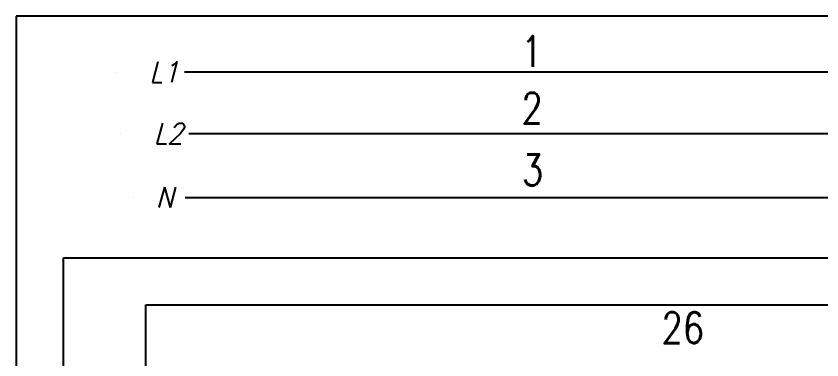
# Model space of a CAD drawing. Header units: inches. Extents: x 15 to 148, y 10 to 111.
# Drawn here: x 126.91 to 131.792, y 108.676 to 110.759 of the extents above; entities that cross this region are included whole.
import ezdxf
from ezdxf.enums import TextEntityAlignment as Align

# ---------------------------------------------------------------- set-up
doc = ezdxf.new("R2010")
doc.units = ezdxf.units.IN
doc.header["$MEASUREMENT"] = 0
for name, color, linetype in [('BLK_12AWG', 7, 'Continuous'), ('MISC', 250, 'Continuous'), ('SYMS', 7, 'Continuous')]:
    doc.layers.add(name, color=color, linetype=linetype)
doc.layers.add('WIRENO', color=5, linetype='Continuous', true_color=0x0000ff)
doc.styles.add('WD', font='romans.shx')

# ---------------------------------------------------------------- blocks, each defined once
blk = doc.blocks.new('HT0_LGENERIC')
at = {"style": 'WD', "oblique": 15, "width": 0.9}
blk.add_attdef('COLOR', text='', height=0.125, dxfattribs=at).set_placement((0, 0), align=Align.MIDDLE_CENTER)
at = {"color": 7, "style": 'WD'}
for tag, p in [('X4_TINY_DOT_DONT_REMOVE', (-0.125, 0)), ('X1_TINY_DOT_DONT_REMOVE', (0.125, 0))]:
    blk.add_attdef(tag, p, '', height=0.0001, dxfattribs=at)
at = {"style": 'WD', "flags": 1}
for tag, p in [('X4TERM01', (-0.125, 0)), ('X1TERM01', (0.125, 0))]:
    blk.add_attdef(tag, p, '', height=0.01, dxfattribs=at)
blk = doc.blocks.new('WD_WNH')
at = {"linetype": 'Continuous', "style": 'WD', "width": 0.8}
blk.add_attdef('WIRENO', text='', height=0.125, dxfattribs=at).set_placement((0, 0.0625), align=Align.CENTER)
at = {"style": 'WD', "flags": 1}
for tag, p in [('W01USER', (0, 0.0781)), ('W02USER', (0, 0.0703)), ('W03USER', (0, 0.0625)), ('W04USER', (0, 0.0547)), ('W05USER', (0, 0.0469)), ('W06USER', (0, 0.0391)), ('W07USER', (0, 0.0312)), ('W08USER', (0, 0.0234)), ('W09USER', (0, 0.0156)), ('W10USER', (0, 0.0078))]:
    blk.add_attdef(tag, text='', height=0.005, dxfattribs=at).set_placement(p, align=Align.CENTER)

msp = doc.modelspace()

# ---------------------------------------------------------------- linework, layer by layer
at = {"color": 7, "linetype": 'Continuous'}
for p, q in [((147.6602, 110.7588), (126.9102, 110.7588)), ((126.9102, 110.7588), (126.9102, 94.5738))]:
    msp.add_line(p, q, dxfattribs=at)
at = {"layer": 'BLK_12AWG'}
for p, q in [((127.9305, 110.4219), (132.1386, 110.4219)), ((127.9575, 110.0484), (132.1254, 110.0484)), ((127.9343, 109.6595), (132.1612, 109.6595)), ((127.1963, 107.2306), (127.1963, 109.2944)), ((127.1963, 109.2944), (133.8857, 109.2944)), ((127.6967, 107.5919), (127.6967, 109.0097)), ((127.6967, 109.0097), (134.1566, 109.0097))]:
    msp.add_line(p, q, dxfattribs=at)

# ---------------------------------------------------------------- block references
at = {"layer": 'SYMS'}
ref = msp.add_blockref('HT0_LGENERIC', (127.8055, 110.42), dxfattribs=at)
ref.add_attrib('X1_TINY_DOT_DONT_REMOVE', '.', (128.105, 110.42), dxfattribs={"layer": 'MISC', "color": 7, "height": 0.0001, "style": 'WD'})
ref.add_attrib('X4_TINY_DOT_DONT_REMOVE', '.', (127.5171, 110.42), dxfattribs={"layer": 'MISC', "color": 7, "height": 0.0001, "style": 'WD'})
ref.add_attrib('COLOR', 'L1', dxfattribs={"layer": 'MISC', "height": 0.125, "style": 'WD', "oblique": 15, "width": 0.9}).set_placement((127.8055, 110.42), align=Align.MIDDLE_CENTER)
ref = msp.add_blockref('HT0_LGENERIC', (127.8325, 110.0484), dxfattribs=at)
ref.add_attrib('X1_TINY_DOT_DONT_REMOVE', '.', (128.1321, 110.0484), dxfattribs={"layer": 'MISC', "color": 7, "height": 0.0001, "style": 'WD'})
ref.add_attrib('X4_TINY_DOT_DONT_REMOVE', '.', (127.5441, 110.0484), dxfattribs={"layer": 'MISC', "color": 7, "height": 0.0001, "style": 'WD'})
ref.add_attrib('COLOR', 'L2', dxfattribs={"layer": 'MISC', "height": 0.125, "style": 'WD', "oblique": 15, "width": 0.9}).set_placement((127.8325, 110.0484), align=Align.MIDDLE_CENTER)
ref = msp.add_blockref('HT0_LGENERIC', (127.8093, 109.6608), dxfattribs=at)
ref.add_attrib('X1_TINY_DOT_DONT_REMOVE', '.', (128.0204, 109.6608), dxfattribs={"layer": 'MISC', "color": 7, "height": 0.0001, "style": 'WD'})
ref.add_attrib('X4_TINY_DOT_DONT_REMOVE', '.', (127.62, 109.6608), dxfattribs={"layer": 'MISC', "color": 7, "height": 0.0001, "style": 'WD'})
ref.add_attrib('COLOR', 'N', dxfattribs={"layer": 'MISC', "height": 0.125, "style": 'WD', "oblique": 15, "width": 0.9}).set_placement((127.8093, 109.6608), align=Align.MIDDLE_CENTER)
at = {"layer": 'WIRENO'}
ref = msp.add_blockref('WD_WNH', (130.0335, 110.3575), dxfattribs=dict(at, xscale=1.5, yscale=1.5, zscale=1.5))
ref.add_attrib('WIRENO', '1', dxfattribs={"linetype": 'Continuous', "height": 0.1875, "style": 'WD', "width": 0.8}).set_placement((130.0335, 110.4512), align=Align.CENTER)
ref = msp.add_blockref('WD_WNH', (130.037, 110.0135), dxfattribs=dict(at, xscale=1.5, yscale=1.5, zscale=1.5))
ref.add_attrib('WIRENO', '2', dxfattribs={"linetype": 'Continuous', "height": 0.1875, "style": 'WD', "width": 0.8}).set_placement((130.037, 110.1073), align=Align.CENTER)
ref = msp.add_blockref('WD_WNH', (130.0394, 109.6395), dxfattribs=dict(at, xscale=1.5, yscale=1.5, zscale=1.5))
ref.add_attrib('WIRENO', '3', dxfattribs={"linetype": 'Continuous', "height": 0.1875, "style": 'WD', "width": 0.8}).set_placement((130.0394, 109.7332), align=Align.CENTER)
ref = msp.add_blockref('WD_WNH', (130.5744, 108.6831), dxfattribs=dict(at, xscale=1.5, yscale=1.5, zscale=1.5))
ref.add_attrib('WIRENO', '26', dxfattribs={"linetype": 'Continuous', "height": 0.1875, "style": 'WD', "width": 0.8}).set_placement((130.9494, 108.7769), align=Align.CENTER)

doc.saveas('drawing.dxf')
